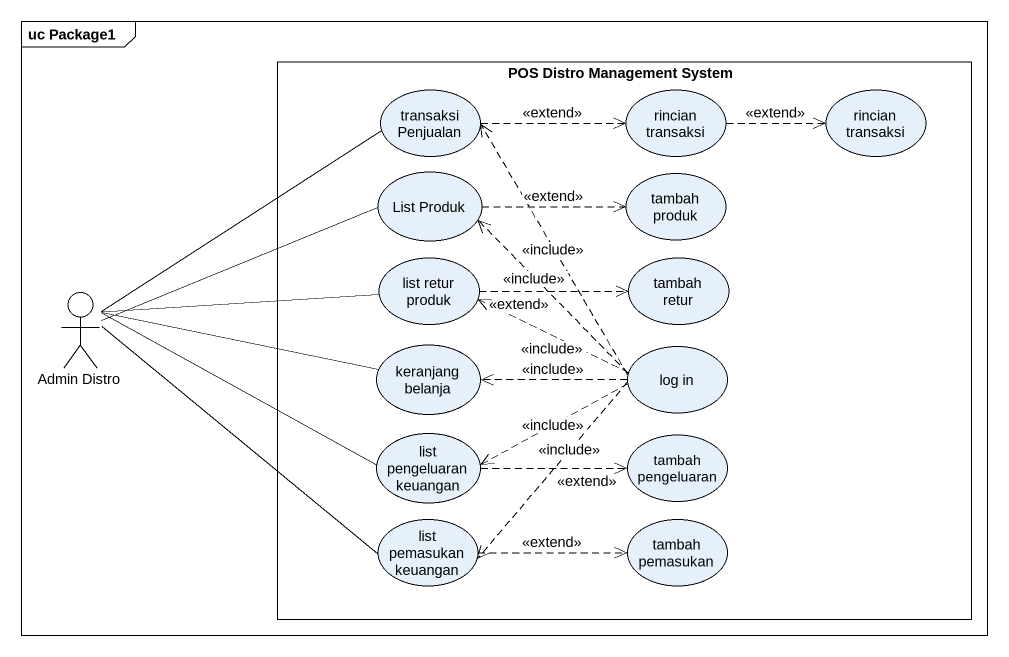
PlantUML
@startuml
mainframe uc Package1
rectangle "POS Distro Management System" as POS_Distro_Management_System {
  usecase "transaksi Penjualan" as transaksi_Penjualan
  usecase "rincian transaksi" as rincian_transaksi
  usecase "rincian transaksi" as rincian_transaksi_2
  usecase "List Produk" as List_Produk
  usecase "tambah produk" as tambah_produk
  usecase "list retur produk" as list_retur_produk
  usecase "tambah retur" as tambah_retur
  usecase "keranjang belanja" as keranjang_belanja
  usecase "log in" as log_in
  usecase "list pengeluaran keuangan" as list_pengeluaran_keuangan
  usecase "tambah pengeluaran" as tambah_pengeluaran
  usecase "list pemasukan keuangan" as list_pemasukan_keuangan
  usecase "tambah pemasukan" as tambah_pemasukan
}
actor "Admin Distro" as Admin_Distro
transaksi_Penjualan .right.> rincian_transaksi : <<extend>>
rincian_transaksi .right.> rincian_transaksi_2 : <<extend>>
List_Produk .right.> tambah_produk : <<extend>>
list_retur_produk .right.> tambah_retur : <<extend>>
Admin_Distro -up- transaksi_Penjualan
Admin_Distro -right- List_Produk
Admin_Distro -right- list_retur_produk
Admin_Distro -right- keranjang_belanja
Admin_Distro -right- list_pengeluaran_keuangan
Admin_Distro -right- list_pemasukan_keuangan
log_in .up.> transaksi_Penjualan : <<include>>
log_in .up.> List_Produk : <<include>>
log_in .left.> list_retur_produk : <<include>>
log_in .left.> keranjang_belanja : <<include>>
log_in .left.> list_pengeluaran_keuangan : <<include>>
log_in ..> list_pemasukan_keuangan : <<include>>
list_pengeluaran_keuangan .right.> tambah_pengeluaran : <<extend>>
list_pemasukan_keuangan .right.> tambah_pemasukan : <<extend>>
@enduml
